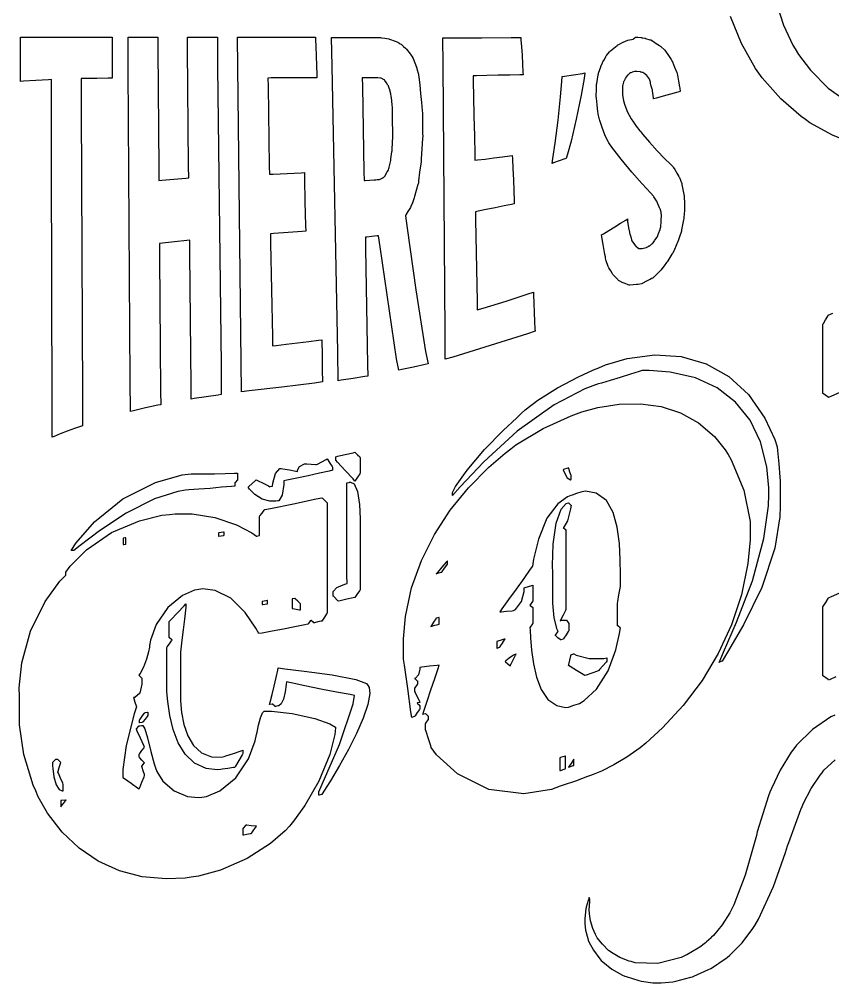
# Model space of a CAD drawing. Extents: x 50 to 306, y 80 to 279.
# Drawn here: x 50.2 to 141.2, y 80.1 to 187.9 of the extents above; entities that cross this region are included whole.
import ezdxf

# ---------------------------------------------------------------- set-up
doc = ezdxf.new("R2010")
doc.units = 0
doc.header["$MEASUREMENT"] = 0

msp = doc.modelspace()

# ---------------------------------------------------------------- linework, layer by layer
at = {"color": 40}
for points in [[(134.902, 189.61), (135.678, 187.206), (136.736, 184.962), (136.984, 184.539), (137.353, 183.917), (138.676, 182.174), (140.687, 180.173), (142.936, 178.555)], [(143.739, 173.867), (141.159, 174.895), (138.634, 176.293), (138.148, 176.635), (137.663, 176.98), (135.365, 178.978), (133.296, 181.31), (132.927, 181.821), (132.556, 182.342), (130.973, 185.142), (129.76, 188.172)], [(141.428, 110.031), (140.977, 109.81), (138.91, 108.397), (137.141, 106.645), (136.842, 106.256), (136.542, 105.869), (135.29, 103.849), (134.32, 101.794), (134.162, 101.388), (134.002, 100.975), (132.741, 96.9437), (132.644, 96.5549), (132.432, 95.7792), (131.378, 92.0972), (130.131, 88.7857), (129.822, 88.1944), (129.672, 87.9038), (128.82, 86.5449), (127.846, 85.3641), (127.635, 85.1598), (127.581, 85.1158), (127.061, 84.6406), (127, 84.5965), (126.938, 84.5524), (126.321, 84.0754), (126.258, 84.0313), (126.135, 83.953), (124.875, 83.2115), (124.743, 83.1494), (124.23, 82.9028), (121.611, 82.2413), (119.097, 82.3214), (118.64, 82.4438), (118.409, 82.5059), (117.365, 82.9165), (116.443, 83.4499), (116.276, 83.5723), (116.116, 83.6965), (115.411, 84.3802), (114.847, 85.1172), (114.759, 85.266), (114.633, 85.4798), (114.333, 86.1603), (114.088, 87.0133), (113.975, 87.7866), (113.947, 88.2784), (113.947, 88.441), (113.955, 88.5391), (114.008, 89.3064), (114.017, 89.359), (113.999, 89.3946), (113.947, 89.6056), (113.947, 89.6056), (113.947, 89.6056), (113.947, 89.6056), (113.858, 89.3671), (113.841, 89.323), (113.823, 89.2789), (113.611, 88.5391), (113.594, 88.441), (113.576, 88.3447), (113.454, 87.2793), (113.454, 86.9237), (113.454, 86.6814), (113.541, 85.9497), (113.769, 85.0374), (113.841, 84.8431), (113.911, 84.6586), (114.419, 83.7145), (115.12, 82.7719), (115.288, 82.586), (115.455, 82.4096), (116.465, 81.5993), (117.669, 80.9279), (117.934, 80.8221), (118.066, 80.7695), (119.477, 80.3286), (119.628, 80.2929), (119.776, 80.2665), (121.066, 80.0806), (121.496, 80.0806), (121.989, 80.0806), (123.304, 80.1949), (123.472, 80.221), (123.639, 80.2488), (125.315, 80.6898), (125.483, 80.7501), (125.65, 80.8041), (127.299, 81.5439), (127.459, 81.6321), (127.537, 81.6762), (128.295, 82.145), (128.375, 82.1972), (128.454, 82.2508), (129.275, 82.8421), (129.363, 82.9028), (129.672, 83.1508), (131.061, 84.5577), (132.256, 86.1579), (132.468, 86.5008), (132.891, 87.1897), (134.567, 90.854), (135.89, 94.6408), (136.136, 95.3904), (136.259, 95.771), (137.6, 99.4474), (137.76, 99.8001), (137.909, 100.153), (138.764, 101.808), (139.762, 103.303), (139.983, 103.576), (140.203, 103.85), (141.458, 105.018)]]:
    msp.add_lwpolyline(points, dxfattribs=at)
at = {"color": 32}
for points in [[(57.114, 181.222), (57.1225, 177.986), (57.2463, 145.619), (57.2562, 142.382), (57.0286, 142.305), (56.3492, 142.07), (55.5625, 141.786), (54.7744, 141.485), (54.0935, 141.206), (53.8688, 141.111), (53.8593, 144.446), (53.7986, 171.949), (53.7986, 181.115), (53.4458, 181.099), (52.0527, 181.025), (50.6596, 180.932), (50.3068, 180.905), (50.3068, 181.297), (50.3068, 182.476), (50.3068, 183.705), (50.3068, 184.77), (50.3068, 185.576), (50.3068, 185.844), (52.8726, 185.844), (58.6465, 185.844), (60.5716, 185.844), (60.5716, 185.59), (60.5716, 184.825), (60.5716, 183.829), (60.5716, 182.693), (60.5716, 181.617), (60.5716, 181.258), (60.1458, 181.258), (58.8684, 181.24), (57.5525, 181.222), (57.114, 181.222)], [(72.3554, 185.844), (72.3635, 182.51), (72.7604, 149.208), (72.7784, 145.874), (72.4422, 145.83), (71.1027, 145.641), (69.7618, 145.434), (69.427, 145.38), (69.4171, 146.862), (69.2672, 161.678), (69.2506, 163.16), (68.9144, 163.125), (67.5693, 162.979), (66.2065, 162.815), (65.8633, 162.771), (65.8798, 161.272), (65.9956, 146.244), (66.0054, 144.745), (65.6689, 144.675), (64.3241, 144.384), (62.9613, 144.058), (62.6181, 143.969), (62.6085, 147.463), (62.3796, 182.352), (62.3715, 185.844), (62.7849, 185.844), (64.0292, 185.844), (65.272, 185.844), (65.6869, 185.844), (65.6953, 184.512), (65.7835, 171.159), (65.7931, 169.827), (66.1278, 169.854), (67.4688, 169.969), (68.8082, 170.083), (69.1444, 170.109), (69.1265, 171.424), (69.0122, 184.539), (69.004, 185.844), (69.4214, 185.844), (70.6783, 185.844), (71.9349, 185.844), (72.3554, 185.844)], [(83.4679, 181.328), (83.1, 181.328), (81.9976, 181.328), (80.7325, 181.324), (79.4688, 181.314), (78.3664, 181.299), (77.9999, 181.292), (78.0161, 180.394), (78.1583, 171.424), (78.1763, 170.532), (78.5731, 170.55), (80.1469, 170.622), (81.7026, 170.692), (82.091, 170.708), (82.0995, 170.057), (82.1475, 167.429), (82.2152, 164.801), (82.2332, 164.148), (81.8444, 164.122), (80.2693, 164.007), (78.6776, 163.893), (78.2807, 163.865), (78.2987, 162.825), (78.511, 152.383), (78.529, 151.342), (78.9051, 151.383), (80.0379, 151.511), (81.3195, 151.664), (82.5803, 151.824), (83.669, 151.965), (84.0313, 152.011), (84.037, 151.657), (84.0521, 150.589), (84.0659, 149.437), (84.0811, 148.391), (84.0948, 147.562), (84.1015, 147.285), (83.228, 147.162), (79.568, 146.699), (75.9079, 146.288), (75.0355, 146.19), (75.026, 149.498), (74.6206, 182.536), (74.6125, 185.844), (75.7012, 185.844), (78.9686, 185.862), (82.2357, 185.878), (83.3258, 185.878), (83.3367, 185.609), (83.3713, 184.801), (83.4087, 183.789), (83.4401, 182.685), (83.4609, 181.668), (83.4679, 181.328)], [(91.616, 185.631), (91.7208, 185.597), (92.1272, 185.452), (92.534, 185.288), (92.6401, 185.244), (92.6483, 185.236), (92.735, 185.148), (92.7446, 185.138), (92.7626, 185.13), (92.9033, 185.077), (92.921, 185.068), (92.9735, 185.015), (93.1855, 184.821), (93.3965, 184.627), (93.4501, 184.573), (93.5027, 184.512), (93.9257, 184), (93.9793, 183.938), (93.9973, 183.903), (94.1641, 183.621), (94.1917, 183.585), (94.2358, 183.471), (94.4203, 182.999), (94.6065, 182.51), (94.6506, 182.386), (94.6672, 182.316), (94.8351, 181.717), (94.8612, 181.645), (94.8902, 181.37), (94.9773, 180.542), (95.0736, 179.56), (95.1689, 178.545), (95.2556, 177.643), (95.286, 177.341), (95.286, 177.031), (95.2899, 176.098), (95.3107, 175.066), (95.3202, 174.801), (95.3022, 174.52), (95.232, 173.386), (95.1604, 172.236), (95.1438, 171.943), (95.1082, 171.706), (94.9717, 170.744), (94.8531, 169.784), (94.827, 169.546), (94.7829, 169.379), (94.5967, 168.716), (94.4122, 168.055), (94.3681, 167.886), (94.324, 167.782), (94.1557, 167.341), (93.9892, 166.9), (93.9451, 166.794), (93.8911, 166.705), (93.6625, 166.348), (93.4325, 165.974), (93.3799, 165.876), (93.5729, 164.492), (94.5307, 157.577), (95.6455, 150.698), (95.9196, 149.331), (95.5933, 149.253), (94.2799, 148.952), (92.9651, 148.688), (92.6401, 148.626), (92.4017, 149.87), (90.5482, 162.392), (90.3813, 163.653), (90.231, 163.637), (89.6401, 163.566), (89.0489, 163.495), (88.9, 163.477), (88.9261, 162.181), (89.1551, 149.251), (89.1826, 147.954), (88.8559, 147.902), (87.5372, 147.691), (86.2005, 147.479), (85.8654, 147.425), (85.8118, 150.628), (85.1778, 182.607), (85.1256, 185.808), (85.4922, 185.808), (86.5946, 185.808), (87.8597, 185.808), (89.1233, 185.808), (90.2257, 185.808), (90.5937, 185.808), (90.69, 185.8), (91.0911, 185.747), (91.5099, 185.659), (91.616, 185.631)], [(106.539, 181.645), (106.165, 181.639), (105.047, 181.62), (103.765, 181.592), (102.475, 181.566), (101.342, 181.545), (100.965, 181.54), (100.976, 180.956), (101.012, 179.2), (101.053, 177.05), (101.093, 174.783), (101.129, 172.761), (101.141, 172.085), (101.429, 172.121), (102.297, 172.227), (103.28, 172.35), (104.242, 172.472), (105.066, 172.579), (105.34, 172.615), (105.356, 172.253), (105.406, 171.166), (105.457, 169.916), (105.503, 168.666), (105.538, 167.579), (105.551, 167.217), (105.266, 167.157), (104.411, 166.98), (103.42, 166.776), (102.41, 166.572), (101.51, 166.394), (101.211, 166.335), (101.229, 165.418), (101.406, 156.281), (101.424, 155.363), (102.085, 155.557), (104.669, 156.338), (107.112, 157.136), (107.703, 157.339), (107.714, 157.027), (107.75, 156.09), (107.792, 155.047), (107.831, 154.056), (107.867, 153.238), (107.88, 152.965), (107.05, 152.666), (98.6716, 150.055), (97.8256, 149.824), (97.8158, 152.823), (97.5872, 182.775), (97.579, 185.773), (98.6677, 185.773), (101.935, 185.791), (105.202, 185.808), (106.292, 185.808), (106.31, 185.553), (106.365, 184.787), (106.429, 183.847), (106.485, 182.846), (106.527, 181.945), (106.539, 181.645)], [(119.203, 185.844), (119.362, 185.844), (119.718, 185.808), (119.838, 185.808), (119.873, 185.8), (120.155, 185.747), (120.191, 185.738), (120.252, 185.721), (120.729, 185.579), (120.79, 185.561), (120.817, 185.553), (121.011, 185.438), (121.039, 185.421), (121.117, 185.368), (121.448, 185.152), (121.797, 184.918), (121.885, 184.856), (121.937, 184.811), (122.36, 184.441), (122.414, 184.397), (122.493, 184.282), (122.801, 183.815), (123.11, 183.348), (123.19, 183.232), (123.25, 183.084), (123.489, 182.492), (123.727, 181.901), (123.789, 181.751), (123.815, 181.592), (123.93, 180.957), (124.044, 180.323), (124.072, 180.163), (124.08, 180.129), (124.132, 179.812), (124.142, 179.776), (123.842, 179.698), (122.642, 179.371), (121.442, 179.044), (121.143, 178.965), (121.134, 179.062), (121.019, 179.856), (121.003, 179.953), (120.975, 180.041), (120.883, 180.376), (120.808, 180.71), (120.79, 180.799), (120.781, 180.835), (120.667, 181.153), (120.65, 181.187), (120.632, 181.223), (120.456, 181.47), (120.438, 181.504), (120.412, 181.532), (120.217, 181.725), (120.191, 181.751), (120.164, 181.769), (119.935, 181.911), (119.908, 181.927), (119.864, 181.927), (119.75, 181.955), (119.732, 181.963), (119.678, 181.973), (119.283, 182.025), (119.239, 182.033), (119.185, 182.033), (119.065, 182.033), (119.027, 182.033), (118.991, 182.025), (118.736, 181.937), (118.71, 181.927), (118.692, 181.919), (118.586, 181.866), (118.569, 181.857), (118.551, 181.857), (118.51, 181.857), (118.497, 181.857), (118.488, 181.849), (118.401, 181.761), (118.393, 181.751), (118.383, 181.734), (118.267, 181.628), (118.251, 181.61), (118.241, 181.602), (118.153, 181.514), (118.145, 181.504), (118.127, 181.47), (117.96, 181.187), (117.934, 181.151), (117.916, 181.125), (117.8, 180.896), (117.792, 180.869), (117.782, 180.835), (117.695, 180.517), (117.687, 180.482), (117.677, 180.411), (117.651, 179.936), (117.651, 179.776), (117.651, 179.706), (117.651, 179.547), (117.651, 179.494), (117.66, 179.433), (117.748, 178.92), (117.758, 178.858), (117.792, 178.736), (117.937, 178.247), (118.1, 177.774), (118.145, 177.66), (118.197, 177.553), (118.413, 177.13), (118.648, 176.707), (118.71, 176.601), (118.806, 176.461), (119.203, 175.918), (119.6, 175.393), (119.698, 175.26), (119.943, 174.968), (120.691, 174.099), (121.536, 173.162), (122.362, 172.304), (123.06, 171.61), (123.296, 171.38), (123.34, 171.31), (123.507, 171.045), (123.675, 170.78), (123.719, 170.708), (123.745, 170.656), (123.974, 170.269), (124.001, 170.215), (124.027, 170.145), (124.256, 169.581), (124.284, 169.51), (124.31, 169.369), (124.424, 168.81), (124.539, 168.267), (124.567, 168.135), (124.567, 167.942), (124.583, 167.358), (124.601, 166.776), (124.601, 166.581), (124.591, 166.485), (124.565, 166.084), (124.539, 165.665), (124.531, 165.559), (124.503, 165.418), (124.389, 164.853), (124.274, 164.29), (124.248, 164.148), (124.212, 164.043), (124.072, 163.619), (123.93, 163.196), (123.895, 163.09), (123.851, 162.985), (123.665, 162.542), (123.48, 162.101), (123.436, 161.995), (123.419, 161.961), (123.278, 161.706), (123.26, 161.678), (123.198, 161.582), (122.96, 161.203), (122.721, 160.824), (122.66, 160.726), (122.589, 160.638), (122.312, 160.285), (122.052, 159.933), (121.991, 159.844), (121.919, 159.774), (121.638, 159.492), (121.356, 159.209), (121.285, 159.139), (121.267, 159.121), (121.126, 158.98), (121.109, 158.962), (121.091, 158.954), (120.949, 158.866), (120.933, 158.856), (120.915, 158.848), (120.746, 158.76), (120.72, 158.75), (120.632, 158.706), (120.283, 158.521), (119.953, 158.335), (119.874, 158.291), (119.812, 158.283), (119.362, 158.195), (119.309, 158.185), (119.221, 158.177), (118.481, 158.125), (118.393, 158.115), (118.305, 158.151), (117.956, 158.292), (117.624, 158.433), (117.545, 158.467), (117.51, 158.485), (117.227, 158.654), (117.192, 158.68), (117.13, 158.742), (116.892, 158.998), (116.654, 159.253), (116.593, 159.315), (116.549, 159.395), (116.359, 159.72), (116.152, 160.047), (116.1, 160.125), (116.072, 160.205), (115.843, 160.824), (115.817, 160.903), (115.807, 160.938), (115.781, 161.177), (115.781, 161.255), (115.772, 161.291), (115.684, 161.546), (115.675, 161.572), (115.639, 161.785), (115.499, 162.653), (115.357, 163.539), (115.322, 163.759), (115.522, 163.878), (116.122, 164.233), (116.796, 164.641), (117.456, 165.049), (118.026, 165.404), (118.217, 165.523), (118.217, 165.427), (118.241, 165.172), (118.251, 165.136), (118.267, 165.013), (118.343, 164.536), (118.436, 164.06), (118.463, 163.935), (118.489, 163.847), (118.586, 163.513), (118.682, 163.178), (118.71, 163.09), (118.726, 163.063), (118.894, 162.834), (118.922, 162.807), (118.938, 162.781), (119.08, 162.552), (119.098, 162.524), (119.107, 162.516), (119.193, 162.464), (119.203, 162.454), (119.211, 162.446), (119.3, 162.358), (119.309, 162.348), (119.326, 162.331), (119.503, 162.226), (119.521, 162.208), (119.592, 162.208), (119.75, 162.208), (119.804, 162.208), (119.856, 162.226), (120.314, 162.331), (120.367, 162.348), (120.384, 162.358), (120.5, 162.41), (120.51, 162.418), (120.518, 162.428), (120.604, 162.482), (120.614, 162.49), (120.622, 162.5), (120.696, 162.524), (120.72, 162.524), (120.729, 162.534), (120.817, 162.622), (120.826, 162.631), (120.843, 162.64), (120.957, 162.728), (120.967, 162.737), (120.975, 162.746), (121.063, 162.834), (121.073, 162.843), (121.09, 162.869), (121.231, 163.063), (121.249, 163.09), (121.284, 163.134), (121.532, 163.504), (121.568, 163.548), (121.576, 163.575), (121.663, 163.803), (121.672, 163.829), (121.69, 163.891), (121.867, 164.342), (121.885, 164.394), (121.893, 164.422), (121.945, 164.651), (121.955, 164.677), (121.955, 164.809), (121.991, 165.107), (121.991, 165.206), (121.991, 165.392), (122.016, 165.876), (122.025, 165.946), (122.016, 165.974), (121.991, 166.165), (121.991, 166.229), (121.981, 166.273), (121.867, 166.643), (121.849, 166.688), (121.813, 166.768), (121.531, 167.421), (121.496, 167.499), (121.46, 167.553), (121.178, 168.002), (121.143, 168.063), (120.817, 168.409), (119.849, 169.458), (118.704, 170.768), (117.527, 172.216), (116.477, 173.571), (116.134, 174.026), (116.08, 174.132), (115.874, 174.537), (115.685, 174.943), (115.641, 175.048), (115.579, 175.216), (115.345, 175.878), (115.128, 176.539), (115.076, 176.706), (115.066, 176.768), (114.952, 177.28), (114.935, 177.341), (114.908, 177.527), (114.815, 178.277), (114.74, 179.027), (114.723, 179.211), (114.723, 179.379), (114.741, 179.882), (114.759, 180.385), (114.759, 180.552), (114.776, 180.676), (114.864, 181.165), (114.952, 181.636), (114.97, 181.751), (114.996, 181.839), (115.225, 182.545), (115.252, 182.633), (115.269, 182.669), (115.411, 182.987), (115.429, 183.021), (115.473, 183.093), (115.639, 183.38), (115.807, 183.683), (115.852, 183.761), (115.886, 183.805), (116.204, 184.204), (116.24, 184.256), (116.328, 184.336), (116.699, 184.641), (117.07, 184.926), (117.158, 184.996), (117.263, 185.05), (117.669, 185.258), (118.074, 185.447), (118.181, 185.491), (118.251, 185.509), (118.842, 185.651), (118.922, 185.667), (118.93, 185.703), (119.134, 185.844), (119.203, 185.844)], [(90.2409, 181.328), (90.0285, 181.328), (89.3932, 181.328), (88.7582, 181.328), (88.5472, 181.328), (88.5638, 180.367), (88.7416, 170.78), (88.7596, 169.827), (88.882, 169.836), (89.3755, 169.863), (89.8701, 169.89), (89.9943, 169.898), (90.0546, 169.898), (90.2134, 169.925), (90.2409, 169.933), (90.2931, 169.933), (90.4117, 169.933), (90.4515, 169.933), (90.4956, 169.951), (90.8664, 170.119), (90.9105, 170.145), (90.9271, 170.173), (91.1049, 170.366), (91.1229, 170.392), (91.1394, 170.428), (91.3158, 170.746), (91.3335, 170.78), (91.3515, 170.798), (91.4576, 170.939), (91.4756, 170.957), (91.4837, 170.983), (91.5363, 171.212), (91.5458, 171.238), (91.5624, 171.326), (91.7402, 172.067), (91.7582, 172.156), (91.7663, 172.253), (91.8806, 173.047), (91.8986, 173.144), (91.9067, 173.32), (91.9332, 174.026), (91.9593, 174.731), (91.9688, 174.908), (91.9593, 175.234), (91.9385, 176.523), (91.9346, 177.692), (91.9346, 178.083), (91.9166, 178.224), (91.845, 178.77), (91.7744, 179.317), (91.7582, 179.458), (91.7402, 179.529), (91.598, 180.067), (91.5818, 180.129), (91.5719, 180.155), (91.4837, 180.384), (91.4756, 180.41), (91.4315, 180.482), (91.2633, 180.746), (91.0967, 181.011), (91.0526, 181.081), (91.0085, 181.099), (90.672, 181.276), (90.6279, 181.292), (90.5923, 181.284), (90.285, 181.32), (90.2409, 181.328)], [(113.454, 181.857), (113.36, 181.231), (113.028, 179.357), (112.492, 176.693), (111.915, 174.222), (111.528, 172.772), (111.372, 172.296), (111.212, 172.244), (110.578, 172.015), (109.942, 171.786), (109.784, 171.733), (109.889, 172.293), (110.144, 173.988), (110.468, 176.575), (110.731, 179.174), (110.876, 180.895), (110.913, 181.468), (111.168, 181.504), (112.183, 181.65), (113.198, 181.813), (113.454, 181.857)]]:
    msp.add_lwpolyline(points, close=True, dxfattribs=at)
at = {"color": 7}
for points in [[(142.31, 146.262), (141.039, 145.699), (140.722, 145.557), (140.661, 145.601), (140.149, 145.97), (140.089, 146.014), (140.089, 146.977), (140.089, 149.866), (140.089, 152.772), (140.089, 153.741), (140.141, 153.839), (140.361, 154.24), (140.617, 154.658), (140.688, 154.763), (140.688, 154.763), (141.196, 154.989)], [(141.516, 114.3), (140.881, 114.019), (140.722, 113.947), (140.661, 113.991), (140.149, 114.362), (140.089, 114.406), (140.089, 115.369), (140.089, 118.256), (140.089, 121.163), (140.089, 122.131), (140.149, 122.229), (140.406, 122.63), (140.661, 123.049), (140.722, 123.155), (141.039, 123.297), (142.31, 123.861)]]:
    msp.add_lwpolyline(points, dxfattribs=at)
for points in [[(115.006, 148.872), (115.769, 149.197), (118.17, 149.911), (121.27, 150.332), (124.244, 150.136), (127.026, 149.327), (129.553, 147.908), (131.763, 145.882), (133.591, 143.25), (134.705, 140.851), (134.973, 140.017), (135.008, 139.638), (135.144, 138.13), (135.263, 136.623), (135.29, 136.242), (135.29, 135.89), (135.29, 134.827), (135.29, 133.747), (135.29, 133.386), (135.277, 132.214), (134.711, 128.706), (133.262, 124.302), (131.202, 120.111), (129.421, 117.063), (128.8, 116.064), (128.772, 116.056), (128.516, 115.941), (128.481, 115.923), (128.975, 117.045), (130.433, 120.419), (132.19, 125.025), (133.477, 129.764), (134.001, 133.431), (134.02, 134.655), (134.035, 135.442), (133.823, 137.807), (133.119, 140.603), (131.936, 143.02), (130.306, 145.032), (128.256, 146.616), (125.814, 147.748), (123.01, 148.402), (120.656, 148.58), (119.874, 148.555), (119.543, 148.455), (118.551, 148.15), (117.421, 147.802), (116.291, 147.458), (115.3, 147.168), (114.97, 147.072), (114.943, 147.064), (114.687, 146.977), (114.653, 146.968), (113.451, 146.529), (110.021, 144.741), (105.89, 141.796), (102.136, 138.341), (99.489, 135.544), (98.6374, 134.585), (98.6374, 134.673), (98.6374, 134.872), (98.6374, 134.938), (98.9901, 135.592), (100.274, 137.437), (102.243, 139.744), (104.331, 141.854), (105.829, 143.28), (106.327, 143.757), (106.759, 144.162), (108.188, 145.237), (110.401, 146.619), (112.746, 147.851), (114.434, 148.634), (115.006, 148.872)], [(112.536, 143.721), (113.114, 143.932), (114.898, 144.42), (117.294, 144.802), (119.673, 144.847), (121.981, 144.529), (124.167, 143.827), (126.179, 142.715), (127.963, 141.172), (129.147, 139.704), (129.469, 139.171), (129.83, 138.571), (131.246, 135.194), (131.939, 131.695), (131.939, 130.528), (131.939, 129.639), (131.692, 126.97), (130.987, 123.489), (129.866, 120.122), (128.375, 116.911), (126.56, 113.891), (124.467, 111.102), (122.141, 108.58), (120.283, 106.882), (119.628, 106.363), (119.269, 106.081), (118.141, 105.303), (116.685, 104.44), (115.314, 103.764), (114.398, 103.373), (114.088, 103.258), (113.753, 103.135), (112.394, 102.646), (111.037, 102.175), (110.702, 102.059), (109.739, 101.703), (106.631, 101.229), (102.719, 101.716), (99.1912, 103.459), (96.8707, 105.57), (96.2724, 106.398), (96.2106, 106.593), (95.9556, 107.373), (95.6991, 108.17), (95.6388, 108.373), (95.6388, 108.549), (95.6388, 108.946), (95.6388, 109.079), (95.6649, 109.123), (95.9196, 109.493), (95.9556, 109.538), (95.9556, 109.626), (95.9556, 109.824), (95.9556, 109.89), (95.928, 109.918), (95.673, 110.147), (95.6388, 110.173), (95.6109, 110.164), (95.3548, 110.112), (95.3202, 110.103), (95.4444, 110.472), (95.8151, 111.578), (96.2367, 112.854), (96.6597, 114.131), (97.0291, 115.237), (97.1543, 115.605), (96.9423, 115.579), (96.0783, 115.483), (95.214, 115.386), (95.0034, 115.358), (95.0034, 115.149), (94.8475, 114.516), (94.5003, 114.151), (94.404, 114.124), (94.4301, 114.098), (94.6849, 113.869), (94.7208, 113.841), (94.7208, 113.753), (94.7208, 113.555), (94.7208, 113.488), (94.6933, 113.444), (94.4383, 113.073), (94.404, 113.029), (94.404, 112.941), (94.404, 112.743), (94.404, 112.677), (94.4644, 112.554), (94.7028, 112.061), (94.9413, 111.566), (95.0034, 111.442), (94.9759, 111.434), (94.7194, 111.381), (94.6849, 111.372), (94.7113, 111.345), (94.9674, 111.117), (95.0034, 111.089), (95.0034, 111.001), (95.0034, 110.803), (95.0034, 110.736), (94.9413, 110.648), (94.7028, 110.295), (94.4644, 109.942), (94.404, 109.854), (94.3681, 109.846), (94.1116, 109.759), (94.0855, 109.75), (93.9973, 110.403), (93.6392, 113.013), (93.2656, 115.624), (93.1693, 116.276), (93.1693, 116.454), (93.1693, 116.986), (93.1693, 117.538), (93.1693, 117.722), (93.1651, 118.556), (93.3965, 121.054), (94.0802, 124.259), (95.1713, 127.321), (96.6251, 130.219), (98.3975, 132.937), (100.441, 135.453), (102.711, 137.749), (104.528, 139.321), (105.164, 139.806), (105.737, 140.239), (108.796, 142.081), (111.927, 143.5), (112.536, 143.721)], [(85.5846, 138.924), (85.7952, 138.978), (86.6592, 139.171), (87.5235, 139.365), (87.7355, 139.417), (87.7962, 139.365), (88.0346, 139.15), (88.2731, 138.916), (88.3348, 138.854), (88.3348, 138.634), (88.3348, 137.972), (88.3348, 137.311), (88.3348, 137.09), (88.2731, 137.002), (88.0346, 136.649), (87.7962, 136.296), (87.7355, 136.208), (87.5235, 136.438), (86.6592, 137.372), (85.7952, 138.307), (85.5846, 138.535), (85.5846, 138.634), (85.5846, 138.853), (85.5846, 138.924)], [(79.4812, 137.619), (79.6657, 137.585), (80.3973, 137.443), (81.1294, 137.302), (81.3153, 137.267), (81.3153, 137.41), (81.5481, 137.84), (82.0829, 138.122), (82.2332, 138.148), (82.3556, 138.14), (82.8449, 138.096), (83.3162, 138.052), (83.4319, 138.042), (83.5547, 138.104), (84.0437, 138.347), (84.5164, 138.607), (84.6307, 138.678), (84.6928, 138.589), (84.9313, 138.219), (85.1697, 137.848), (85.2318, 137.76), (85.2318, 137.672), (85.2318, 137.473), (85.2318, 137.407), (84.8639, 137.324), (83.7614, 137.077), (82.4964, 136.799), (81.2327, 136.535), (80.1303, 136.314), (79.7638, 136.242), (79.7638, 135.836), (79.6036, 134.612), (79.2332, 134.003), (79.1284, 133.985), (78.9037, 133.943), (78.2066, 133.945), (77.3465, 134.189), (76.5376, 134.71), (75.9464, 135.29), (75.777, 135.503), (75.8652, 135.591), (76.2222, 135.939), (76.5955, 136.27), (76.6932, 136.349), (76.8435, 136.27), (77.4513, 135.961), (78.0602, 135.653), (78.2105, 135.573), (78.2366, 135.582), (78.4931, 135.635), (78.529, 135.643), (78.5551, 135.952), (78.8458, 137.056), (79.3489, 137.593), (79.4812, 137.619)], [(69.427, 137.018), (69.7756, 137.018), (70.8215, 137.02), (72.0189, 137.028), (73.2166, 137.049), (74.264, 137.079), (74.6125, 137.09), (74.6125, 136.914), (74.6125, 136.517), (74.6125, 136.385), (74.585, 136.34), (74.3299, 136.032), (74.2957, 135.996), (74.2957, 135.908), (74.2957, 135.709), (74.2957, 135.643), (73.9278, 135.608), (72.8239, 135.503), (71.556, 135.388), (70.2815, 135.286), (69.1638, 135.209), (68.7917, 135.184), (67.9069, 135.044), (65.3161, 134.217), (62.1372, 132.623), (59.1619, 130.626), (57.0135, 128.998), (56.304, 128.447), (56.224, 128.447), (56.0447, 128.447), (55.9855, 128.447), (56.5559, 129.305), (58.6109, 131.652), (61.7802, 134.215), (65.4113, 136.037), (68.4086, 136.89), (69.427, 137.018)], [(111.019, 137.477), (111.097, 137.267), (111.478, 136.575), (111.857, 136.358), (111.937, 136.385), (111.937, 136.473), (111.937, 136.671), (111.937, 136.737), (111.909, 136.835), (111.791, 137.214), (111.653, 137.593), (111.618, 137.69), (111.556, 137.663), (111.079, 137.495), (111.019, 137.477)], [(86.8193, 135.996), (86.8454, 136.005), (87.1001, 136.058), (87.1361, 136.066), (87.2518, 136.092), (87.6653, 135.88), (88.0389, 135.052), (88.2608, 133.576), (88.3348, 131.979), (88.3348, 131.446), (88.3348, 130.52), (88.3348, 127.742), (88.3348, 124.963), (88.3348, 124.037), (88.2731, 123.949), (88.0346, 123.614), (87.7962, 123.278), (87.7355, 123.19), (87.5496, 123.146), (86.8179, 122.979), (86.0859, 122.811), (85.9014, 122.767), (85.8393, 122.82), (85.3627, 123.279), (85.302, 123.332), (85.302, 123.42), (85.302, 123.618), (85.302, 123.685), (85.302, 123.837), (85.6933, 124.292), (86.5974, 124.681), (86.8535, 124.743), (86.844, 125.678), (86.8193, 133.417), (86.8193, 135.996)], [(103.929, 121.568), (104.078, 121.586), (104.691, 121.638), (105.321, 121.692), (105.481, 121.708), (105.683, 121.833), (106.383, 122.714), (106.679, 123.865), (106.679, 124.248), (106.776, 124.284), (107.156, 124.408), (107.535, 124.532), (107.633, 124.567), (107.633, 124.346), (107.633, 123.68), (107.633, 122.995), (107.633, 122.767), (107.605, 122.723), (107.349, 122.352), (107.315, 122.308), (107.341, 122.282), (107.597, 122.089), (107.633, 122.061), (107.633, 121.841), (107.633, 121.175), (107.633, 120.49), (107.633, 120.261), (107.605, 120.217), (107.349, 119.848), (107.315, 119.804), (107.33, 119.52), (107.378, 118.667), (107.491, 117.274), (107.696, 115.758), (108.038, 114.248), (108.558, 112.878), (109.299, 111.777), (110.304, 111.078), (111.296, 110.883), (111.618, 110.913), (111.741, 110.957), (112.236, 111.125), (112.729, 111.293), (112.853, 111.337), (113.383, 111.638), (114.76, 112.918), (116.072, 114.984), (116.921, 117.335), (117.337, 119.156), (117.439, 119.768), (117.413, 119.796), (117.157, 119.989), (117.122, 120.015), (117.122, 120.325), (117.122, 121.255), (117.122, 122.204), (117.122, 122.52), (117.148, 122.714), (117.267, 123.472), (117.403, 124.231), (117.439, 124.424), (117.427, 124.752), (117.424, 125.736), (117.412, 127.389), (117.323, 129.212), (117.086, 131.039), (116.625, 132.702), (115.861, 134.029), (114.723, 134.855), (113.52, 135.057), (113.135, 135.008), (113.012, 134.964), (112.518, 134.797), (112.024, 134.629), (111.901, 134.585), (111.5, 134.447), (110.419, 133.672), (109.207, 132.049), (108.264, 129.719), (107.716, 127.449), (107.597, 126.683), (107.353, 126.34), (106.621, 125.309), (105.775, 124.126), (104.922, 122.943), (104.177, 121.912), (103.929, 121.568)], [(66.9918, 132.468), (67.6233, 132.541), (69.5456, 132.53), (72.0714, 132.139), (74.4926, 131.304), (76.2042, 130.403), (76.7292, 130.035), (76.7553, 130.044), (77.0103, 130.096), (77.046, 130.105), (77.046, 130.369), (77.046, 131.163), (77.046, 131.957), (77.046, 132.221), (77.1081, 132.301), (77.3465, 132.628), (77.585, 132.955), (77.6471, 133.033), (78.2906, 133.148), (80.851, 133.646), (83.396, 134.197), (84.0313, 134.338), (84.092, 134.286), (84.569, 133.827), (84.6307, 133.773), (84.6307, 130.686), (84.6307, 123.741), (84.6307, 121.426), (84.569, 121.338), (84.3305, 120.985), (84.092, 120.632), (84.0313, 120.544), (83.9431, 120.527), (83.5851, 120.452), (83.2115, 120.359), (83.1152, 120.333), (83.0873, 120.369), (82.8312, 120.615), (82.7966, 120.65), (82.7691, 120.606), (82.514, 120.235), (82.4798, 120.191), (82.1118, 120.115), (81.0094, 119.888), (79.7401, 119.636), (78.4655, 119.399), (77.3479, 119.199), (76.9758, 119.133), (76.648, 119.751), (75.4669, 121.503), (73.8491, 123.111), (72.1184, 123.965), (70.721, 124.135), (70.273, 124.072), (69.8059, 124.004), (68.4611, 123.419), (66.8073, 122.071), (65.5105, 120.153), (64.8642, 118.397), (64.7707, 117.792), (64.7404, 117.615), (64.637, 117.086), (64.4204, 116.266), (64.0803, 115.382), (63.7148, 114.691), (63.5702, 114.476), (63.5963, 114.442), (63.8528, 114.195), (63.8888, 114.16), (63.8888, 114.071), (63.8888, 113.873), (63.8888, 113.807), (63.8888, 113.472), (63.6545, 112.466), (63.1197, 111.981), (62.9708, 111.971), (62.9969, 111.867), (63.1155, 111.46), (63.252, 111.055), (63.2876, 110.949), (63.0315, 110.164), (62.1453, 106.615), (61.7721, 103.94), (61.7721, 103.047), (61.9566, 102.915), (62.6883, 102.399), (63.4199, 101.901), (63.6062, 101.776), (63.6669, 101.927), (63.905, 102.518), (64.1435, 103.109), (64.2056, 103.258), (64.178, 103.364), (64.0595, 103.77), (63.923, 104.176), (63.8888, 104.282), (63.9149, 104.317), (64.1696, 104.625), (64.2056, 104.669), (64.1435, 104.731), (63.905, 104.987), (63.6669, 105.243), (63.6062, 105.304), (63.6062, 105.392), (63.6062, 105.591), (63.6062, 105.657), (63.6669, 105.737), (63.905, 106.046), (64.1435, 106.354), (64.2056, 106.433), (64.1174, 106.637), (63.7589, 107.439), (63.3843, 108.241), (63.2876, 108.443), (63.3141, 108.479), (63.5702, 108.788), (63.6062, 108.832), (63.6845, 108.832), (63.8623, 108.868), (63.923, 108.868), (63.996, 108.873), (64.244, 108.501), (64.5365, 107.465), (64.9002, 105.941), (65.2847, 104.557), (65.4403, 104.105), (65.5712, 103.71), (66.2601, 102.617), (67.5033, 101.53), (69.0122, 100.921), (70.2331, 100.802), (70.6258, 100.858), (71.1426, 100.931), (72.6362, 101.559), (74.4044, 103.017), (75.8102, 105.142), (76.5803, 107.152), (76.7292, 107.844), (76.7828, 108.107), (76.9567, 108.893), (77.1744, 109.72), (77.3987, 110.261), (77.585, 110.455), (77.6471, 110.455), (78.4172, 110.455), (80.7311, 110.213), (83.2513, 109.653), (84.9436, 109.028), (85.5567, 108.674), (85.5486, 108.585), (85.4798, 107.836), (84.9217, 105.616), (83.7131, 102.636), (82.1351, 99.8897), (80.8715, 98.1467), (80.3973, 97.6133), (79.9165, 97.0774), (78.2712, 95.6497), (75.6652, 93.9631), (72.6832, 92.673), (70.2511, 92.0157), (69.427, 91.8986), (68.7324, 91.7967), (66.6171, 91.7028), (63.9258, 91.9455), (61.3833, 92.6084), (59.0229, 93.672), (56.8759, 95.1163), (54.9741, 96.9201), (53.3495, 99.0646), (52.3145, 100.893), (52.0347, 101.53), (51.7521, 102.175), (50.6938, 105.609), (50.2006, 108.926), (50.2006, 110.031), (50.2006, 110.297), (50.2006, 111.09), (50.2006, 111.884), (50.2006, 112.147), (50.1869, 113.075), (50.4899, 115.863), (51.4572, 119.421), (53.0916, 122.72), (54.7426, 124.991), (55.3861, 125.659), (55.3861, 125.747), (55.3861, 125.946), (55.3861, 126.012), (55.8906, 126.698), (57.7204, 128.524), (60.5137, 130.445), (63.6446, 131.763), (66.1458, 132.37), (66.9918, 132.468)], [(111.618, 133.773), (111.645, 133.747), (111.901, 133.518), (111.937, 133.49), (111.865, 133.112), (111.504, 131.742), (111.107, 131.057), (111.019, 131.021), (111.045, 130.995), (111.301, 130.802), (111.337, 130.774), (111.337, 129.66), (111.337, 126.312), (111.337, 122.965), (111.337, 121.849), (111.275, 121.726), (111.019, 121.215), (110.763, 120.704), (110.702, 120.58), (110.86, 120.633), (111.416, 120.633), (111.654, 120.276), (111.654, 120.157), (111.654, 119.98), (111.654, 119.584), (111.654, 119.451), (111.592, 119.363), (111.354, 118.992), (111.115, 118.622), (111.055, 118.533), (111.019, 118.525), (110.763, 118.437), (110.736, 118.427), (110.675, 118.481), (110.436, 118.675), (110.198, 118.87), (110.137, 118.922), (110.163, 118.966), (110.419, 119.335), (110.455, 119.379), (110.357, 119.584), (110.009, 120.915), (109.854, 122.542), (109.854, 123.083), (109.854, 123.438), (109.854, 124.5), (109.854, 125.582), (109.854, 125.942), (109.842, 126.738), (109.926, 129.13), (110.246, 131.499), (110.811, 133.047), (111.381, 133.693), (111.618, 133.773)], [(72.4598, 130.387), (72.4598, 130.299), (72.4598, 130.101), (72.4598, 130.035), (72.5219, 130.044), (73.0331, 130.131), (73.0952, 130.139), (73.0952, 130.227), (73.0952, 130.426), (73.0952, 130.492), (73.0331, 130.484), (72.5219, 130.397), (72.4598, 130.387)], [(61.8063, 129.822), (61.8063, 129.646), (61.8063, 129.249), (61.8063, 129.117), (61.885, 129.117), (62.0889, 129.144), (62.1249, 129.153), (62.1249, 129.329), (62.1249, 129.726), (62.1249, 129.858), (62.0448, 129.858), (61.8409, 129.832), (61.8063, 129.822)], [(96.8375, 125.835), (96.8982, 125.853), (97.3748, 125.995), (97.4369, 126.012), (97.4975, 126.1), (97.754, 126.453), (98.0101, 126.806), (98.0722, 126.894), (98.0722, 126.992), (98.0722, 127.211), (98.0722, 127.283), (97.948, 127.142), (97.4549, 126.559), (96.9603, 125.978), (96.8375, 125.835)], [(80.7159, 123.013), (80.7159, 122.749), (80.7159, 122.154), (80.7159, 121.955), (80.8041, 121.938), (81.1611, 121.867), (81.5344, 121.797), (81.6321, 121.779), (81.6321, 121.955), (81.6321, 122.352), (81.6321, 122.484), (81.5703, 122.546), (81.3319, 122.78), (81.0934, 122.997), (81.0327, 123.049), (80.9971, 123.059), (80.742, 123.023), (80.7159, 123.013)], [(68.8277, 122.45), (68.8277, 122.362), (68.8277, 122.163), (68.8277, 122.097), (68.7846, 121.759), (68.6636, 120.744), (68.5271, 119.575), (68.3891, 118.407), (68.2681, 117.391), (68.2265, 117.052), (68.2265, 116.523), (68.2265, 114.935), (68.2265, 113.348), (68.2265, 112.819), (68.2089, 112.52), (68.2156, 111.618), (68.3313, 110.301), (68.6001, 108.966), (69.0467, 107.708), (69.6944, 106.624), (70.5679, 105.81), (71.694, 105.361), (72.7548, 105.314), (73.0952, 105.374), (73.3062, 105.446), (74.1535, 105.727), (74.9999, 106.01), (75.2119, 106.08), (75.2119, 105.992), (75.2119, 105.793), (75.2119, 105.727), (75.1237, 105.569), (74.7656, 104.939), (74.392, 104.326), (74.2957, 104.176), (74.1454, 104.15), (73.5309, 104.053), (72.9008, 103.955), (72.7424, 103.929), (72.3403, 103.894), (71.1108, 104.048), (69.795, 104.651), (68.7599, 105.645), (67.976, 106.928), (67.4067, 108.402), (67.0221, 109.971), (66.7893, 111.536), (66.6916, 112.63), (66.675, 112.995), (66.675, 113.568), (66.675, 115.288), (66.675, 117.008), (66.675, 117.581), (66.7357, 117.661), (66.9742, 117.988), (67.2123, 118.314), (67.2744, 118.393), (67.2469, 118.429), (66.9918, 118.675), (66.9576, 118.71), (66.9576, 118.93), (66.9576, 119.592), (66.9576, 120.253), (66.9576, 120.474), (67.1505, 120.678), (67.9041, 121.475), (68.6414, 122.255), (68.8277, 122.45)], [(77.3645, 122.731), (77.3645, 122.642), (77.3645, 122.444), (77.3645, 122.378), (77.4252, 122.388), (77.9018, 122.476), (77.9639, 122.484), (77.9639, 122.572), (77.9639, 122.771), (77.9639, 122.837), (77.9018, 122.829), (77.4167, 122.741), (77.3645, 122.731)], [(96.2381, 119.944), (96.3263, 119.972), (96.6833, 120.069), (97.0566, 120.165), (97.1543, 120.191), (97.1543, 120.377), (97.1543, 120.795), (97.1543, 120.933), (97.1282, 120.924), (96.8721, 120.872), (96.8375, 120.862), (96.7754, 120.774), (96.5369, 120.403), (96.2988, 120.033), (96.2381, 119.944)], [(103.61, 118.251), (103.61, 118.066), (103.61, 117.65), (103.61, 117.511), (103.637, 117.521), (103.893, 117.607), (103.929, 117.615), (103.989, 117.704), (104.228, 118.074), (104.466, 118.445), (104.528, 118.533), (104.44, 118.507), (104.082, 118.407), (103.707, 118.287), (103.61, 118.251)], [(104.528, 116.028), (104.589, 115.976), (104.827, 115.769), (105.066, 115.579), (105.128, 115.535), (105.188, 115.667), (105.445, 116.188), (105.701, 116.707), (105.763, 116.84), (105.736, 116.832), (105.479, 116.743), (105.445, 116.733), (105.356, 116.663), (104.998, 116.382), (104.625, 116.1), (104.528, 116.028)], [(111.901, 116.769), (111.927, 116.779), (112.183, 116.867), (112.219, 116.876), (112.484, 116.743), (113.939, 116.368), (115.571, 116.364), (115.923, 116.417), (115.923, 116.328), (115.923, 116.13), (115.923, 116.064), (115.835, 115.959), (115.477, 115.535), (115.102, 115.112), (115.006, 115.006), (114.855, 114.953), (114.242, 114.723), (113.612, 114.494), (113.454, 114.44), (113.268, 114.556), (112.536, 115.006), (111.803, 115.456), (111.618, 115.571), (111.645, 115.685), (111.759, 116.158), (111.873, 116.647), (111.901, 116.769)], [(79.1626, 115.322), (79.8809, 115.209), (82.0484, 114.94), (85.1821, 114.526), (87.8198, 113.999), (89.0404, 113.56), (89.2168, 113.278), (89.3244, 113.108), (89.396, 112.433), (89.1893, 111.202), (88.6725, 109.686), (87.9203, 107.976), (87.0052, 106.172), (86.0019, 104.367), (84.9863, 102.658), (84.274, 101.517), (84.0313, 101.141), (84.0038, 101.133), (83.7487, 101.08), (83.7145, 101.071), (83.7145, 101.159), (83.7145, 101.358), (83.7145, 101.424), (84.0839, 102.289), (86.0118, 106.717), (87.533, 111.285), (87.7013, 112.219), (87.1911, 112.314), (85.6615, 112.601), (83.9033, 112.939), (82.138, 113.295), (80.5931, 113.623), (80.0806, 113.735), (80.0573, 113.455), (79.9412, 112.617), (79.7359, 111.8), (79.4646, 111.281), (79.2194, 111.075), (79.1284, 111.055), (79.1009, 111.046), (78.8444, 110.994), (78.8098, 110.985), (78.7837, 111.011), (78.5276, 111.239), (78.4931, 111.265), (78.4655, 111.257), (78.2105, 111.205), (78.1763, 111.195), (78.2518, 111.474), (78.4722, 112.308), (78.7079, 113.26), (78.9231, 114.212), (79.1034, 115.045), (79.1626, 115.322)], [(64.2415, 110.313), (64.3199, 110.313), (64.5223, 110.341), (64.5583, 110.349), (64.5583, 110.253), (64.5583, 110.034), (64.5583, 109.96), (64.4962, 109.882), (64.2578, 109.573), (64.0196, 109.265), (63.959, 109.185), (63.8789, 109.185), (63.675, 109.159), (63.6404, 109.149), (63.6404, 109.237), (63.6404, 109.436), (63.6404, 109.502), (63.7025, 109.582), (63.941, 109.908), (64.1794, 110.235), (64.2415, 110.313)], [(54.2216, 105.058), (54.1941, 105.023), (53.939, 104.74), (53.9048, 104.705), (53.9048, 104.617), (53.9048, 104.418), (53.9048, 104.352), (53.9267, 104.041), (54.0618, 103.107), (54.3183, 102.227), (54.6668, 101.703), (54.9935, 101.53), (55.1035, 101.53), (55.1035, 101.716), (55.1035, 102.132), (55.1035, 102.27), (55.0414, 102.412), (54.8033, 102.973), (54.5648, 103.514), (54.5042, 103.646), (54.5303, 103.753), (54.6488, 104.176), (54.7853, 104.6), (54.821, 104.705), (54.7949, 104.74), (54.5387, 105.023), (54.5042, 105.058), (54.4326, 105.058), (54.2742, 105.058), (54.2216, 105.058)], [(110.666, 105.234), (110.666, 105.058), (110.666, 104.528), (110.666, 103.999), (110.666, 103.823), (110.727, 103.841), (111.239, 104.017), (111.301, 104.033), (111.301, 104.211), (111.301, 104.74), (111.301, 105.27), (111.301, 105.445), (111.239, 105.428), (110.997, 105.354), (110.736, 105.261), (110.666, 105.234)], [(111.618, 104.176), (111.68, 104.194), (112.157, 104.37), (112.219, 104.386), (112.219, 104.563), (112.219, 104.96), (112.219, 105.092), (112.157, 104.995), (111.919, 104.622), (111.68, 104.264), (111.618, 104.176)], [(54.821, 100.471), (54.821, 100.295), (54.821, 99.8982), (54.821, 99.7659), (54.8831, 99.8375), (55.1215, 100.124), (55.36, 100.427), (55.4221, 100.506), (55.36, 100.498), (54.9547, 100.471), (54.821, 100.471)], [(75.5304, 97.7194), (75.5026, 97.6753), (75.2464, 97.3667), (75.2119, 97.3307), (75.2119, 97.1543), (75.2119, 96.7574), (75.2119, 96.6251), (75.3001, 96.6431), (75.6571, 96.7109), (76.0317, 96.7588), (76.1298, 96.7673), (76.1905, 96.847), (76.4286, 97.1737), (76.6671, 97.5004), (76.7292, 97.579), (76.6135, 97.5886), (76.1421, 97.6369), (75.6528, 97.7029), (75.5304, 97.7194)]]:
    msp.add_lwpolyline(points, close=True, dxfattribs=at)

doc.saveas('drawing.dxf')
